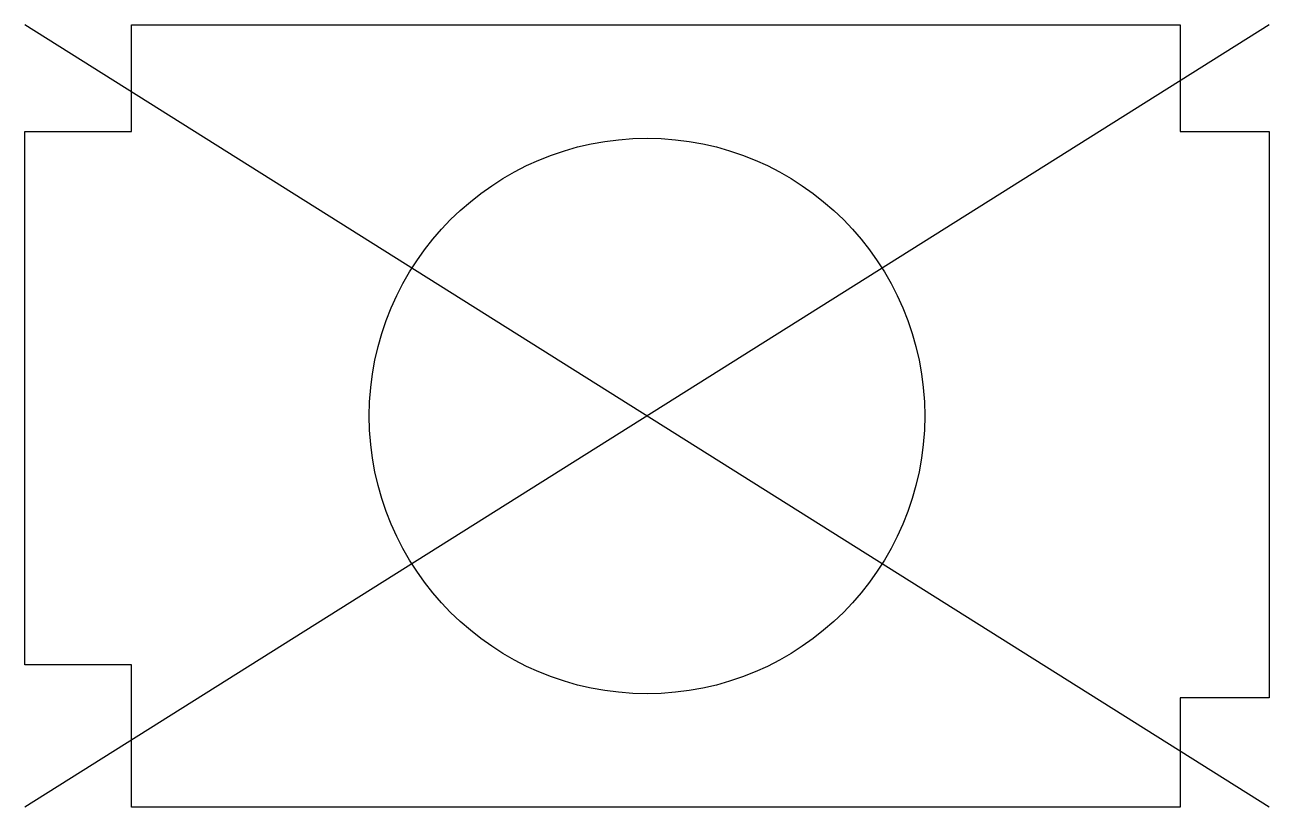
# Model space of a CAD drawing. Header units: millimetres. Extents: x -1.6 to 1.9, y 18.2 to 20.4.
import ezdxf

# ---------------------------------------------------------------- set-up
doc = ezdxf.new("R2010")
doc.units = ezdxf.units.MM
doc.layers.get('0').update_dxf_attribs({"linetype": 'CONTINUOUS'})

msp = doc.modelspace()

# ---------------------------------------------------------------- linework, layer by layer
for p, q in [((1.9, 18.2), (-1.6, 20.4)), ((1.9, 20.4), (-1.6, 18.2))]:
    msp.add_line(p, q)
msp.add_lwpolyline([(-1.3, 20.1), (-1.3, 20.4), (1.65, 20.4), (1.65, 20.1), (1.9, 20.1), (1.9, 18.5072), (1.65, 18.5072), (1.65, 18.2), (-1.3, 18.2), (-1.3, 18.6), (-1.6, 18.6), (-1.6, 20.1)], close=True)
msp.add_circle((0.15, 19.3), 0.7812)

doc.saveas('drawing.dxf')
